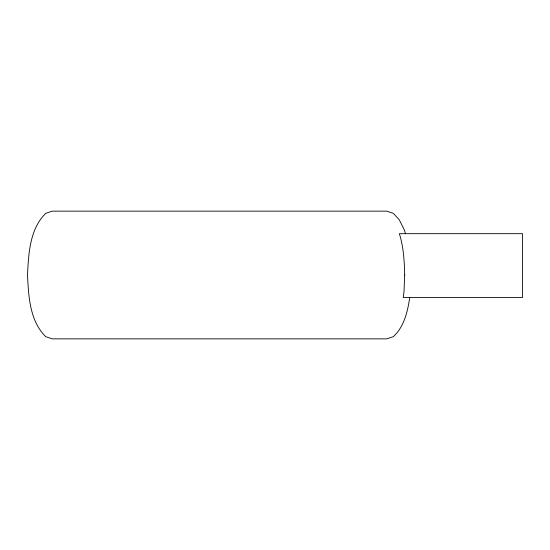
<?xml version="1.0" encoding="UTF-8"?>
<svg xmlns="http://www.w3.org/2000/svg" width="550" height="550" viewBox="0 0 550 550"><rect width="100%" height="100%" fill="white"/><g stroke="black" fill="none" stroke-linecap="round" stroke-linejoin="round"><path stroke-width="0.82" d="M409.736 297.536C407.619 311.554 404.202 326.803 393.271 336.676L386.891 338.855L52.147 338.855L45.767 336.676C29.631 320.911 28.607 296.196 27.5 275C28.607 253.804 29.631 229.089 45.767 213.324L52.147 211.145L386.891 211.145L393.271 213.324L399.211 219.704L404.319 229.852L405.453 233.681M404.697 275L404.016 291.528L403.239 297.536L522.5 297.536L522.5 233.681L399.376 233.681C403.569 247.026 404.374 261.106 404.697 275"/></g></svg>
